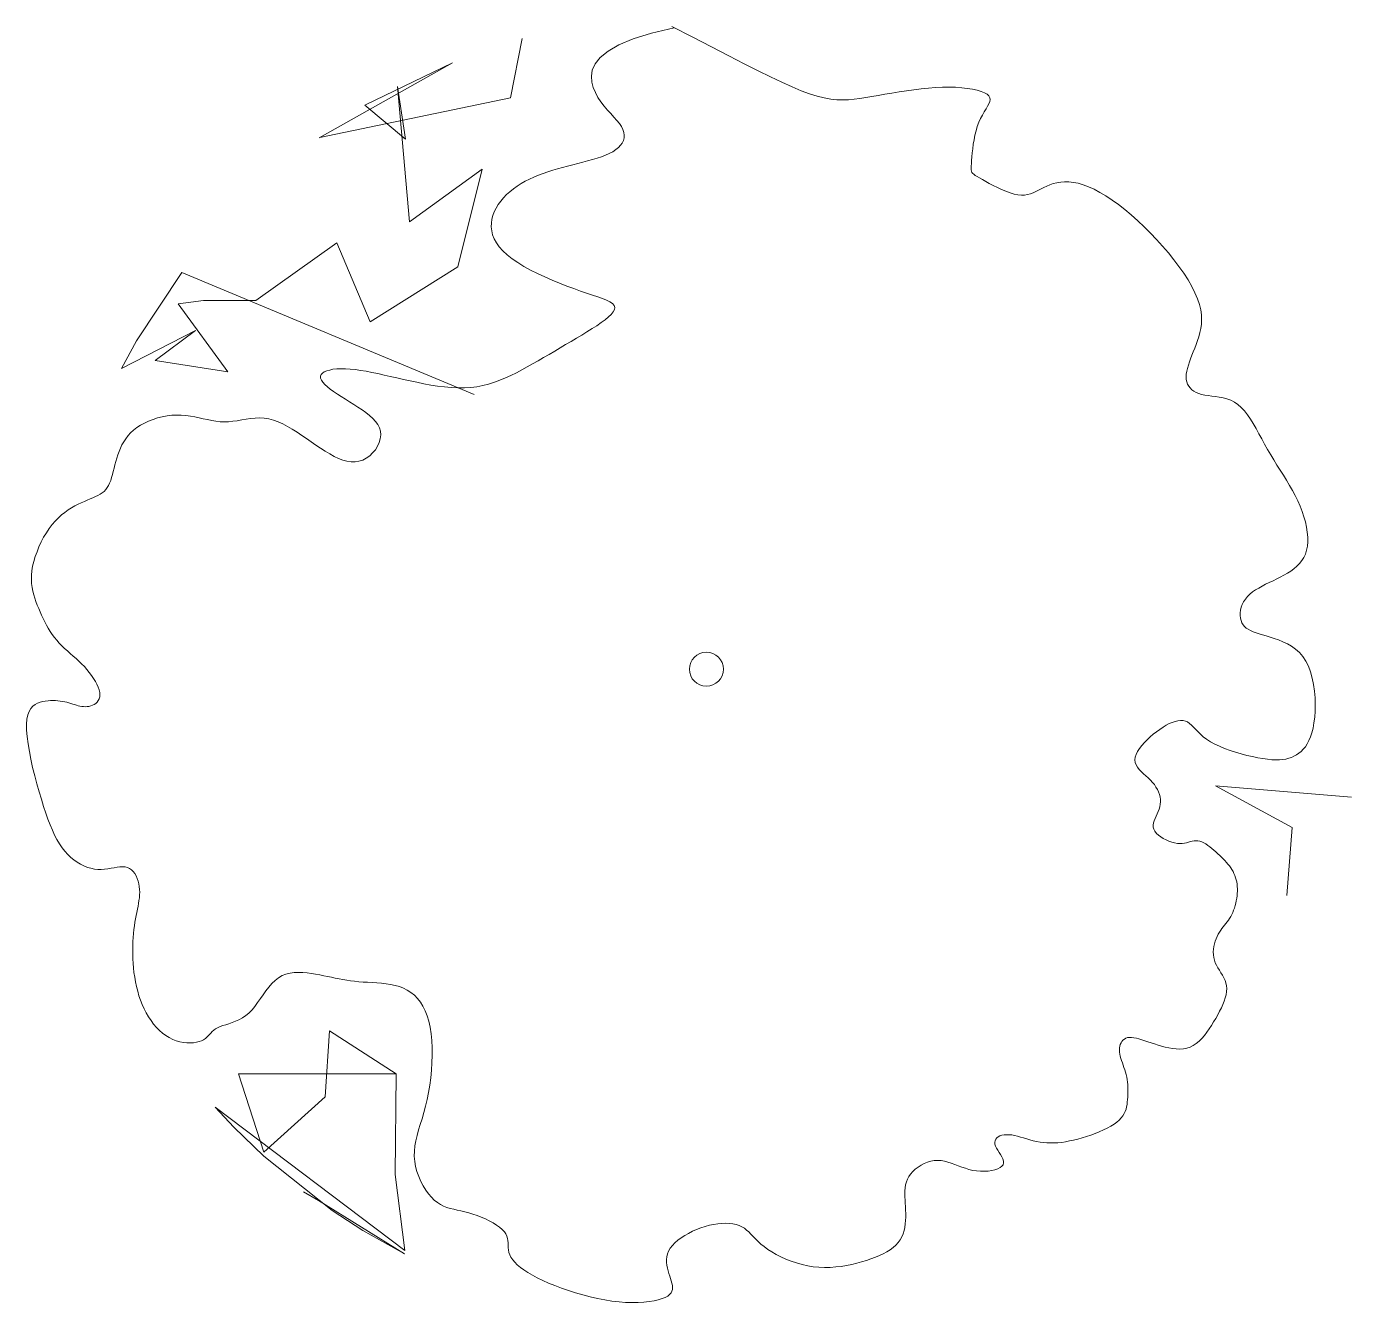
# Model space of a CAD drawing. Header units: metres. Extents: x 223.43 to 224.47, y 65.05 to 66.05.
import ezdxf

# ---------------------------------------------------------------- set-up
doc = ezdxf.new("R2010")
doc.units = ezdxf.units.M
doc.layers.add('G-IMPT', color=8, linetype='Continuous', lineweight=13)

# ---------------------------------------------------------------- blocks, each defined once
blk = doc.blocks.new('90 boom_1e_orde - tree 4 plan_dwg-5047597-00_0 Basismaterialen')
at = {"layer": 'G-IMPT', "flags": 128}
for points in [[(223.9365, 66.0454), (223.9527, 66.037), (223.9675, 66.0294), (223.9809, 66.0225), (223.9929, 66.0163), (224.0038, 66.0108), (224.0136, 66.006), (224.0224, 66.0018), (224.0304, 65.9982), (224.0376, 65.9952), (224.0441, 65.9928), (224.0501, 65.991), (224.0556, 65.9896), (224.0607, 65.9887), (224.0655, 65.9881), (224.0701, 65.988), (224.0746, 65.9881), (224.079, 65.9885), (224.0834, 65.989), (224.088, 65.9898), (224.0928, 65.9906), (224.0978, 65.9915), (224.103, 65.9925), (224.1085, 65.9934), (224.1141, 65.9943), (224.1198, 65.9952), (224.1255, 65.996), (224.1313, 65.9967), (224.137, 65.9973), (224.1425, 65.9977), (224.148, 65.998), (224.1533, 65.998), (224.1583, 65.9979), (224.163, 65.9975), (224.1674, 65.997), (224.1715, 65.9964), (224.1751, 65.9956), (224.1782, 65.9946), (224.1808, 65.9936), (224.1829, 65.9924), (224.1843, 65.9911), (224.1851, 65.9897), (224.1853, 65.9883), (224.185, 65.9867), (224.1843, 65.9849), (224.1833, 65.983), (224.1821, 65.981), (224.1807, 65.9787), (224.1792, 65.9762), (224.1778, 65.9735), (224.1764, 65.9706), (224.1752, 65.9673), (224.1742, 65.9639), (224.1734, 65.9604), (224.1727, 65.9569), (224.1721, 65.9533), (224.1717, 65.9498), (224.1713, 65.9465), (224.171, 65.9434), (224.1708, 65.9407), (224.1706, 65.9382), (224.1705, 65.9362), (224.1704, 65.9346), (224.1705, 65.9333), (224.1706, 65.9322), (224.171, 65.9313), (224.1716, 65.9305), (224.1725, 65.9298), (224.1736, 65.929), (224.1751, 65.9281), (224.1769, 65.927), (224.1792, 65.9257), (224.1818, 65.9242), (224.1846, 65.9227), (224.1877, 65.9211), (224.1909, 65.9195), (224.1942, 65.9179), (224.1976, 65.9165), (224.2008, 65.9153), (224.204, 65.9144), (224.2069, 65.9138), (224.2097, 65.9135), (224.2122, 65.9136), (224.2145, 65.914), (224.2167, 65.9146), (224.2188, 65.9154), (224.2209, 65.9163), (224.223, 65.9174), (224.2251, 65.9185), (224.2273, 65.9196), (224.2296, 65.9206), (224.232, 65.9216), (224.2346, 65.9225), (224.2374, 65.9231), (224.2404, 65.9236), (224.2435, 65.9239), (224.2468, 65.9238), (224.2504, 65.9235), (224.2541, 65.9228), (224.258, 65.9217), (224.2622, 65.9201), (224.2665, 65.9181), (224.2711, 65.9157), (224.2758, 65.9129), (224.2807, 65.9096), (224.2856, 65.9061), (224.2906, 65.9022), (224.2956, 65.898), (224.3007, 65.8935), (224.3057, 65.8888), (224.3106, 65.8839), (224.3154, 65.8788), (224.3201, 65.8736), (224.3246, 65.8683), (224.3289, 65.863), (224.3329, 65.8577), (224.3367, 65.8524), (224.34, 65.8472), (224.3429, 65.8421), (224.3454, 65.8372), (224.3474, 65.8325), (224.3489, 65.8281), (224.3499, 65.8239), (224.3504, 65.82), (224.3506, 65.8162), (224.3504, 65.8126), (224.35, 65.8092), (224.3493, 65.806), (224.3484, 65.8028), (224.3474, 65.7998), (224.3464, 65.7968), (224.3452, 65.7939), (224.3441, 65.791), (224.343, 65.7883), (224.342, 65.7856), (224.341, 65.783), (224.3402, 65.7804), (224.3395, 65.778), (224.3389, 65.7757), (224.3386, 65.7735), (224.3385, 65.7713), (224.3386, 65.7693), (224.339, 65.7675), (224.3396, 65.7657), (224.3405, 65.7641), (224.3416, 65.7627), (224.3429, 65.7613), (224.3445, 65.7602), (224.3463, 65.7592), (224.3483, 65.7583), (224.3506, 65.7576), (224.353, 65.7571), (224.3557, 65.7567), (224.3585, 65.7564), (224.3614, 65.756), (224.3644, 65.7556), (224.3674, 65.755), (224.3704, 65.7541), (224.3734, 65.7531), (224.3762, 65.7516), (224.379, 65.7498), (224.3816, 65.7475), (224.3841, 65.7448), (224.3864, 65.7418), (224.3887, 65.7384), (224.391, 65.7348), (224.3932, 65.7309), (224.3953, 65.7269), (224.3976, 65.7228), (224.3998, 65.7187), (224.4021, 65.7146), (224.4046, 65.7105), (224.407, 65.7064), (224.4095, 65.7024), (224.4121, 65.6985), (224.4146, 65.6945), (224.417, 65.6905), (224.4194, 65.6865), (224.4217, 65.6825), (224.4238, 65.6785), (224.4258, 65.6744), (224.4276, 65.6703), (224.4292, 65.6661), (224.4306, 65.662), (224.4317, 65.6579), (224.4326, 65.6538), (224.4332, 65.6499), (224.4335, 65.6461), (224.4336, 65.6424), (224.4333, 65.639), (224.4327, 65.6358), (224.4317, 65.6328), (224.4304, 65.6301), (224.4289, 65.6276), (224.427, 65.6253), (224.425, 65.6232), (224.4227, 65.6213), (224.4203, 65.6195), (224.4177, 65.6178), (224.4149, 65.6162), (224.4121, 65.6147), (224.4093, 65.6133), (224.4064, 65.6119), (224.4035, 65.6105), (224.4006, 65.6091), (224.3979, 65.6077), (224.3952, 65.6062), (224.3927, 65.6047), (224.3903, 65.6031), (224.3882, 65.6014), (224.3864, 65.5995), (224.3848, 65.5976), (224.3834, 65.5955), (224.3824, 65.5933), (224.3816, 65.5911), (224.3811, 65.5889), (224.3808, 65.5867), (224.3808, 65.5846), (224.381, 65.5826), (224.3815, 65.5807), (224.3821, 65.579), (224.383, 65.5775), (224.3842, 65.5761), (224.3855, 65.5749), (224.3871, 65.5739), (224.3889, 65.5729), (224.3909, 65.572), (224.3931, 65.5712), (224.3955, 65.5704), (224.3982, 65.5696), (224.4011, 65.5687), (224.4042, 65.5678), (224.4074, 65.5668), (224.4108, 65.5656), (224.4142, 65.5642), (224.4176, 65.5626), (224.4209, 65.5607), (224.4241, 65.5584), (224.427, 65.5558), (224.4297, 65.5527), (224.4321, 65.5491), (224.4342, 65.5451), (224.4358, 65.5406), (224.4371, 65.5357), (224.4381, 65.5307), (224.4388, 65.5254), (224.4393, 65.5202), (224.4394, 65.515), (224.4393, 65.5099), (224.439, 65.5051), (224.4384, 65.5007), (224.4377, 65.4966), (224.4368, 65.493), (224.4358, 65.4898), (224.4345, 65.4869), (224.4332, 65.4843), (224.4317, 65.4821), (224.4301, 65.4801), (224.4284, 65.4784), (224.4266, 65.477), (224.4248, 65.4757), (224.4228, 65.4746), (224.4208, 65.4737), (224.4187, 65.473), (224.4164, 65.4724), (224.414, 65.472), (224.4114, 65.4718), (224.4085, 65.4718), (224.4054, 65.4719), (224.4021, 65.4723), (224.3985, 65.4728), (224.3945, 65.4734), (224.3903, 65.4743), (224.386, 65.4753), (224.3816, 65.4764), (224.3771, 65.4777), (224.3728, 65.4791), (224.3685, 65.4807), (224.3645, 65.4824), (224.3608, 65.4841), (224.3574, 65.486), (224.3545, 65.4879), (224.3519, 65.4899), (224.3497, 65.4919), (224.3477, 65.4939), (224.3459, 65.4957), (224.3443, 65.4974), (224.3427, 65.499), (224.3412, 65.5003), (224.3396, 65.5014), (224.3379, 65.5021), (224.3361, 65.5025), (224.3342, 65.5026), (224.3321, 65.5024), (224.3299, 65.5019), (224.3276, 65.5011), (224.3253, 65.5001), (224.3228, 65.4988), (224.3204, 65.4973), (224.3178, 65.4956), (224.3153, 65.4938), (224.3128, 65.4918), (224.3103, 65.4897), (224.308, 65.4875), (224.3058, 65.4853), (224.3038, 65.483), (224.302, 65.4807), (224.3005, 65.4784), (224.2994, 65.4761), (224.2987, 65.4739), (224.2985, 65.4718), (224.2987, 65.4698), (224.2994, 65.4679), (224.3004, 65.4661), (224.3018, 65.4643), (224.3034, 65.4626), (224.3051, 65.4609), (224.3069, 65.4593), (224.3087, 65.4576), (224.3105, 65.4559), (224.3122, 65.4542), (224.3137, 65.4524), (224.3149, 65.4505), (224.316, 65.4487), (224.3169, 65.4467), (224.3176, 65.4448), (224.3181, 65.4429), (224.3184, 65.4409), (224.3185, 65.4389), (224.3183, 65.437), (224.318, 65.4351), (224.3174, 65.4332), (224.3167, 65.4313), (224.3158, 65.4295), (224.315, 65.4277), (224.3142, 65.4259), (224.3135, 65.4242), (224.313, 65.4224), (224.3128, 65.4207), (224.3128, 65.4191), (224.3132, 65.4175), (224.3141, 65.4159), (224.3153, 65.4143), (224.3168, 65.4128), (224.3186, 65.4115), (224.3206, 65.4102), (224.3228, 65.4091), (224.325, 65.4081), (224.3273, 65.4074), (224.3295, 65.4068), (224.3316, 65.4064), (224.3336, 65.4063), (224.3354, 65.4064), (224.3372, 65.4067), (224.3388, 65.407), (224.3403, 65.4074), (224.3418, 65.4078), (224.3433, 65.4082), (224.3447, 65.4084), (224.3462, 65.4085), (224.3476, 65.4085), (224.3491, 65.4081), (224.3507, 65.4076), (224.3522, 65.4069), (224.3538, 65.406), (224.3554, 65.4049), (224.357, 65.4037), (224.3586, 65.4025), (224.3602, 65.4012), (224.3617, 65.3998), (224.3632, 65.3984), (224.3647, 65.3971), (224.3661, 65.3957), (224.3675, 65.3943), (224.3688, 65.393), (224.3701, 65.3916), (224.3712, 65.3902), (224.3723, 65.3888), (224.3734, 65.3873), (224.3743, 65.3859), (224.3752, 65.3844), (224.3759, 65.3828), (224.3766, 65.3812), (224.3771, 65.3796), (224.3776, 65.378), (224.378, 65.3763), (224.3783, 65.3746), (224.3785, 65.3728), (224.3786, 65.371), (224.3786, 65.3692), (224.3785, 65.3673), (224.3783, 65.3654), (224.3781, 65.3635), (224.3777, 65.3616), (224.3773, 65.3597), (224.3768, 65.3578), (224.3763, 65.3559), (224.3756, 65.3541), (224.3749, 65.3524), (224.3742, 65.3508), (224.3733, 65.3492), (224.3724, 65.3477), (224.3715, 65.3464), (224.3705, 65.3451), (224.3695, 65.3438), (224.3685, 65.3425), (224.3675, 65.3412), (224.3665, 65.3399), (224.3655, 65.3385), (224.3645, 65.337), (224.3636, 65.3354), (224.3627, 65.3337), (224.3619, 65.3318), (224.3612, 65.3299), (224.3606, 65.3279), (224.3602, 65.3258), (224.3599, 65.3236), (224.3597, 65.3215), (224.3598, 65.3194), (224.3601, 65.3172), (224.3606, 65.3152), (224.3613, 65.3131), (224.3623, 65.3112), (224.3633, 65.3092), (224.3645, 65.3073), (224.3657, 65.3053), (224.3669, 65.3034), (224.3679, 65.3014), (224.3689, 65.2993), (224.3696, 65.2973), (224.37, 65.2951), (224.3702, 65.2929), (224.3701, 65.2905), (224.3697, 65.2881), (224.369, 65.2856), (224.3682, 65.2831), (224.3672, 65.2805), (224.366, 65.2779), (224.3646, 65.2752), (224.3632, 65.2724), (224.3616, 65.2696), (224.36, 65.2668), (224.3583, 65.2641), (224.3566, 65.2613), (224.3547, 65.2587), (224.3528, 65.2562), (224.3508, 65.2539), (224.3487, 65.2517), (224.3464, 65.2499), (224.3441, 65.2483), (224.3416, 65.2471), (224.339, 65.2463), (224.3364, 65.2458), (224.3336, 65.2456), (224.3308, 65.2457), (224.3279, 65.246), (224.325, 65.2465), (224.3221, 65.2471), (224.3193, 65.2479), (224.3165, 65.2487), (224.3137, 65.2496), (224.3111, 65.2505), (224.3086, 65.2513), (224.3062, 65.2521), (224.3038, 65.2528), (224.3016, 65.2535), (224.2996, 65.254), (224.2976, 65.2544), (224.2958, 65.2546), (224.2942, 65.2546), (224.2927, 65.2545), (224.2914, 65.2541), (224.2902, 65.2534), (224.2891, 65.2526), (224.2883, 65.2516), (224.2876, 65.2505), (224.287, 65.2492), (224.2866, 65.2478), (224.2864, 65.2464), (224.2863, 65.2448), (224.2864, 65.2432), (224.2866, 65.2416), (224.287, 65.2399), (224.2875, 65.2382), (224.288, 65.2365), (224.2886, 65.2348), (224.2893, 65.233), (224.2899, 65.2312), (224.2905, 65.2294), (224.2911, 65.2275), (224.2916, 65.2256), (224.2921, 65.2237), (224.2924, 65.2217), (224.2927, 65.2198), (224.2929, 65.2178), (224.293, 65.2158), (224.293, 65.2138), (224.293, 65.2118), (224.2929, 65.2099), (224.2928, 65.2079), (224.2927, 65.206), (224.2925, 65.2041), (224.2923, 65.2023), (224.2919, 65.2004), (224.2915, 65.1986), (224.2909, 65.1968), (224.29, 65.1951), (224.289, 65.1934), (224.2877, 65.1917), (224.2862, 65.19), (224.2843, 65.1884), (224.2821, 65.1868), (224.2795, 65.1852), (224.2768, 65.1837), (224.2738, 65.1823), (224.2706, 65.1809), (224.2673, 65.1795), (224.2639, 65.1783), (224.2605, 65.1772), (224.2571, 65.1761), (224.2538, 65.1752), (224.2505, 65.1744), (224.2473, 65.1737), (224.2442, 65.1731), (224.2412, 65.1726), (224.2382, 65.1723), (224.2353, 65.1721), (224.2325, 65.1721), (224.2297, 65.1721), (224.227, 65.1724), (224.2243, 65.1727), (224.2216, 65.1732), (224.219, 65.1739), (224.2164, 65.1745), (224.2139, 65.1753), (224.2114, 65.176), (224.209, 65.1767), (224.2066, 65.1774), (224.2044, 65.1779), (224.2022, 65.1784), (224.2001, 65.1786), (224.1981, 65.1786), (224.1962, 65.1785), (224.1945, 65.1782), (224.1929, 65.1776), (224.1916, 65.1769), (224.1905, 65.1761), (224.1897, 65.1751), (224.1891, 65.1739), (224.1889, 65.1727), (224.189, 65.1713), (224.1895, 65.1697), (224.1903, 65.1681), (224.1913, 65.1664), (224.1923, 65.1647), (224.1934, 65.163), (224.1943, 65.1613), (224.1951, 65.1596), (224.1956, 65.158), (224.1957, 65.1565), (224.1954, 65.1551), (224.1944, 65.1539), (224.193, 65.1528), (224.1912, 65.1518), (224.189, 65.1511), (224.1865, 65.1505), (224.1837, 65.1501), (224.1808, 65.15), (224.1778, 65.15), (224.1747, 65.1502), (224.1717, 65.1507), (224.1687, 65.1514), (224.1659, 65.1523), (224.163, 65.1533), (224.1603, 65.1543), (224.1576, 65.1553), (224.1549, 65.1563), (224.1523, 65.1572), (224.1496, 65.1579), (224.147, 65.1584), (224.1443, 65.1585), (224.1416, 65.1584), (224.1389, 65.1579), (224.1363, 65.1571), (224.1337, 65.156), (224.1312, 65.1547), (224.1289, 65.1532), (224.1267, 65.1516), (224.1248, 65.1498), (224.1231, 65.1478), (224.1217, 65.1458), (224.1206, 65.1437), (224.1198, 65.1416), (224.1192, 65.1394), (224.1188, 65.1371), (224.1186, 65.1348), (224.1185, 65.1324), (224.1186, 65.13), (224.1187, 65.1275), (224.1189, 65.1249), (224.1191, 65.1223), (224.1192, 65.1196), (224.1193, 65.1169), (224.1193, 65.1142), (224.1192, 65.1115), (224.1189, 65.1088), (224.1185, 65.1061), (224.118, 65.1036), (224.1172, 65.101), (224.1161, 65.0986), (224.1149, 65.0964), (224.1133, 65.0942), (224.1115, 65.0923), (224.1094, 65.0904), (224.107, 65.0886), (224.1045, 65.087), (224.1017, 65.0855), (224.0987, 65.0841), (224.0955, 65.0827), (224.0921, 65.0814), (224.0885, 65.0802), (224.0848, 65.0791), (224.081, 65.078), (224.077, 65.0771), (224.0729, 65.0762), (224.0687, 65.0756), (224.0645, 65.0751), (224.0602, 65.0748), (224.0558, 65.0747), (224.0514, 65.0749), (224.047, 65.0753), (224.0426, 65.0761), (224.0382, 65.0771), (224.0339, 65.0783), (224.0297, 65.0797), (224.0256, 65.0813), (224.0217, 65.0831), (224.018, 65.085), (224.0146, 65.0869), (224.0114, 65.0889), (224.0086, 65.091), (224.006, 65.093), (224.0038, 65.0951), (224.0018, 65.0971), (224, 65.099), (223.9982, 65.1008), (223.9966, 65.1025), (223.9949, 65.104), (223.9931, 65.1054), (223.9912, 65.1066), (223.9891, 65.1076), (223.9868, 65.1084), (223.9842, 65.1089), (223.9815, 65.1092), (223.9785, 65.1093), (223.9755, 65.1092), (223.9723, 65.1089), (223.9691, 65.1084), (223.9658, 65.1077), (223.9624, 65.1068), (223.9591, 65.1057), (223.9558, 65.1044), (223.9526, 65.103), (223.9495, 65.1014), (223.9465, 65.0997), (223.9437, 65.0979), (223.9411, 65.096), (223.9388, 65.094), (223.9368, 65.0919), (223.9352, 65.0898), (223.9339, 65.0876), (223.9329, 65.0854), (223.9324, 65.0831), (223.9322, 65.0809), (223.9322, 65.0786), (223.9325, 65.0764), (223.9329, 65.0742), (223.9335, 65.0721), (223.9341, 65.07), (223.9348, 65.068), (223.9354, 65.066), (223.936, 65.0642), (223.9365, 65.0624), (223.9368, 65.0607), (223.937, 65.0591), (223.9369, 65.0576), (223.9365, 65.0562), (223.9358, 65.0548), (223.9347, 65.0536), (223.9332, 65.0524), (223.9312, 65.0513), (223.9288, 65.0504), (223.9258, 65.0495), (223.9225, 65.0487), (223.9187, 65.0481), (223.9146, 65.0477), (223.9101, 65.0474), (223.9054, 65.0473), (223.9003, 65.0474), (223.8951, 65.0478), (223.8896, 65.0484), (223.8841, 65.0493), (223.8784, 65.0504), (223.8726, 65.0517), (223.8669, 65.0532), (223.8612, 65.0548), (223.8556, 65.0566), (223.8502, 65.0585), (223.845, 65.0605), (223.8401, 65.0625), (223.8355, 65.0646), (223.8312, 65.0666), (223.8274, 65.0687), (223.8239, 65.0707), (223.8208, 65.0728), (223.818, 65.0748), (223.8156, 65.0768), (223.8136, 65.0788), (223.812, 65.0808), (223.8106, 65.0827), (223.8097, 65.0846), (223.809, 65.0865), (223.8087, 65.0884), (223.8085, 65.0902), (223.8084, 65.0921), (223.8084, 65.0939), (223.8082, 65.0957), (223.808, 65.0974), (223.8075, 65.0992), (223.8067, 65.101), (223.8055, 65.1027), (223.8038, 65.1045), (223.8018, 65.1062), (223.7993, 65.1079), (223.7966, 65.1096), (223.7937, 65.1112), (223.7906, 65.1127), (223.7873, 65.1141), (223.7841, 65.1153), (223.7808, 65.1165), (223.7776, 65.1174), (223.7745, 65.1182), (223.7715, 65.1189), (223.7686, 65.1195), (223.7659, 65.1202), (223.7632, 65.1209), (223.7606, 65.1217), (223.758, 65.1227), (223.7556, 65.1239), (223.7531, 65.1255), (223.7507, 65.1273), (223.7484, 65.1296), (223.7461, 65.1323), (223.744, 65.1353), (223.7419, 65.1386), (223.7401, 65.1421), (223.7385, 65.1459), (223.7371, 65.1497), (223.7361, 65.1537), (223.7354, 65.1577), (223.735, 65.1618), (223.7351, 65.1658), (223.7355, 65.1699), (223.7363, 65.1739), (223.7372, 65.178), (223.7384, 65.1823), (223.7397, 65.1866), (223.7411, 65.1911), (223.7425, 65.1959), (223.7438, 65.2008), (223.7451, 65.206), (223.7462, 65.2115), (223.7471, 65.2172), (223.7479, 65.223), (223.7484, 65.229), (223.7488, 65.2349), (223.749, 65.2408), (223.749, 65.2466), (223.7487, 65.2522), (223.7482, 65.2576), (223.7474, 65.2626), (223.7464, 65.2673), (223.7451, 65.2716), (223.7435, 65.2755), (223.7418, 65.279), (223.7398, 65.2822), (223.7375, 65.2851), (223.7351, 65.2876), (223.7324, 65.2898), (223.7296, 65.2916), (223.7266, 65.2932), (223.7234, 65.2944), (223.72, 65.2954), (223.7165, 65.2961), (223.713, 65.2967), (223.7094, 65.2971), (223.7057, 65.2974), (223.7021, 65.2976), (223.6985, 65.2978), (223.695, 65.298), (223.6917, 65.2982), (223.6884, 65.2986), (223.6852, 65.2989), (223.6822, 65.2994), (223.6792, 65.2999), (223.6762, 65.3005), (223.6733, 65.301), (223.6703, 65.3017), (223.6673, 65.3023), (223.6643, 65.3029), (223.6611, 65.3036), (223.6579, 65.3042), (223.6546, 65.3047), (223.6512, 65.3052), (223.6478, 65.3054), (223.6444, 65.3055), (223.6411, 65.3054), (223.6379, 65.3049), (223.6347, 65.3042), (223.6317, 65.303), (223.6289, 65.3014), (223.6262, 65.2993), (223.6237, 65.2969), (223.6214, 65.2941), (223.6191, 65.2912), (223.617, 65.2881), (223.6148, 65.285), (223.6126, 65.2819), (223.6104, 65.2789), (223.6082, 65.2762), (223.6058, 65.2737), (223.6033, 65.2717), (223.6007, 65.2699), (223.598, 65.2685), (223.5953, 65.2673), (223.5927, 65.2663), (223.5901, 65.2654), (223.5876, 65.2646), (223.5853, 65.2639), (223.5832, 65.2631), (223.5813, 65.2623), (223.5797, 65.2614), (223.5783, 65.2603), (223.5771, 65.2592), (223.576, 65.2581), (223.575, 65.257), (223.574, 65.2559), (223.5729, 65.2548), (223.5717, 65.2537), (223.5703, 65.2528), (223.5687, 65.252), (223.5668, 65.2514), (223.5647, 65.2509), (223.5624, 65.2505), (223.5599, 65.2504), (223.5572, 65.2505), (223.5545, 65.2508), (223.5517, 65.2513), (223.5489, 65.2521), (223.5462, 65.2531), (223.5434, 65.2545), (223.5408, 65.2561), (223.5383, 65.258), (223.5358, 65.2601), (223.5335, 65.2625), (223.5313, 65.2651), (223.5293, 65.2678), (223.5273, 65.2708), (223.5255, 65.2739), (223.5239, 65.2771), (223.5224, 65.2804), (223.521, 65.2838), (223.5198, 65.2873), (223.5188, 65.2909), (223.5179, 65.2945), (223.5171, 65.2981), (223.5165, 65.3017), (223.5159, 65.3054), (223.5155, 65.309), (223.5152, 65.3126), (223.515, 65.3161), (223.5149, 65.3196), (223.5149, 65.3231), (223.5149, 65.3264), (223.5151, 65.3297), (223.5153, 65.3329), (223.5155, 65.336), (223.5159, 65.339), (223.5162, 65.342), (223.5167, 65.3448), (223.5171, 65.3475), (223.5176, 65.3501), (223.5181, 65.3525), (223.5186, 65.3549), (223.5191, 65.3573), (223.5195, 65.3595), (223.5198, 65.3617), (223.5201, 65.3639), (223.5203, 65.3661), (223.5204, 65.3683), (223.5203, 65.3705), (223.52, 65.3727), (223.5196, 65.3749), (223.5191, 65.377), (223.5184, 65.3791), (223.5175, 65.3811), (223.5165, 65.3828), (223.5153, 65.3844), (223.514, 65.3858), (223.5125, 65.3868), (223.5108, 65.3876), (223.509, 65.388), (223.507, 65.3882), (223.5049, 65.3881), (223.5027, 65.3878), (223.5004, 65.3874), (223.498, 65.387), (223.4955, 65.3866), (223.4929, 65.3863), (223.4903, 65.3861), (223.4877, 65.3861), (223.485, 65.3864), (223.4822, 65.387), (223.4795, 65.3877), (223.4768, 65.3888), (223.4742, 65.3901), (223.4716, 65.3917), (223.469, 65.3935), (223.4665, 65.3955), (223.4641, 65.3978), (223.4619, 65.4003), (223.4597, 65.4031), (223.4577, 65.4061), (223.4557, 65.4094), (223.4539, 65.4129), (223.4521, 65.4168), (223.4503, 65.4209), (223.4486, 65.4254), (223.4469, 65.4302), (223.4452, 65.4354), (223.4435, 65.441), (223.4417, 65.4469), (223.44, 65.453), (223.4383, 65.4594), (223.4367, 65.4658), (223.4353, 65.4722), (223.4341, 65.4784), (223.4331, 65.4844), (223.4323, 65.49), (223.4319, 65.4951), (223.4319, 65.4997), (223.4322, 65.5036), (223.433, 65.5069), (223.434, 65.5097), (223.4353, 65.5119), (223.4369, 65.5137), (223.4386, 65.5151), (223.4405, 65.5161), (223.4425, 65.5169), (223.4446, 65.5174), (223.4466, 65.5178), (223.4487, 65.518), (223.4507, 65.5182), (223.4526, 65.5182), (223.4545, 65.5181), (223.4564, 65.518), (223.4582, 65.5178), (223.46, 65.5175), (223.4618, 65.5171), (223.4634, 65.5168), (223.465, 65.5163), (223.4666, 65.5159), (223.4681, 65.5154), (223.4695, 65.515), (223.4709, 65.5145), (223.4723, 65.5141), (223.4737, 65.5138), (223.4751, 65.5135), (223.4764, 65.5134), (223.4778, 65.5133), (223.4792, 65.5134), (223.4807, 65.5136), (223.4821, 65.514), (223.4835, 65.5145), (223.4848, 65.5152), (223.486, 65.516), (223.4871, 65.517), (223.488, 65.5182), (223.4886, 65.5195), (223.4891, 65.521), (223.4892, 65.5227), (223.4891, 65.5245), (223.4886, 65.5265), (223.4879, 65.5287), (223.4869, 65.5309), (223.4857, 65.5332), (223.4843, 65.5355), (223.4828, 65.5378), (223.481, 65.5402), (223.4791, 65.5425), (223.4771, 65.5447), (223.475, 65.5469), (223.4729, 65.549), (223.4706, 65.551), (223.4684, 65.553), (223.4661, 65.555), (223.4639, 65.557), (223.4617, 65.559), (223.4596, 65.561), (223.4575, 65.5631), (223.4556, 65.5653), (223.4537, 65.5675), (223.452, 65.5698), (223.4504, 65.5722), (223.4489, 65.5747), (223.4475, 65.5772), (223.4461, 65.5798), (223.4449, 65.5824), (223.4436, 65.585), (223.4425, 65.5876), (223.4414, 65.5902), (223.4403, 65.5929), (223.4392, 65.5956), (223.4383, 65.5982), (223.4375, 65.601), (223.4368, 65.6038), (223.4362, 65.6067), (223.4358, 65.6098), (223.4357, 65.6129), (223.4358, 65.6162), (223.4361, 65.6196), (223.4367, 65.6232), (223.4376, 65.6269), (223.4387, 65.6308), (223.4401, 65.6346), (223.4416, 65.6385), (223.4434, 65.6422), (223.4453, 65.6459), (223.4474, 65.6494), (223.4496, 65.6528), (223.4519, 65.6558), (223.4543, 65.6586), (223.4568, 65.6611), (223.4593, 65.6634), (223.4619, 65.6654), (223.4645, 65.6673), (223.4671, 65.6689), (223.4697, 65.6704), (223.4722, 65.6717), (223.4747, 65.6729), (223.4771, 65.6739), (223.4794, 65.6749), (223.4817, 65.6759), (223.4838, 65.6768), (223.4858, 65.6777), (223.4877, 65.6786), (223.4894, 65.6796), (223.491, 65.6806), (223.4925, 65.6818), (223.4938, 65.6832), (223.495, 65.6847), (223.496, 65.6864), (223.4969, 65.6883), (223.4977, 65.6904), (223.4984, 65.6926), (223.4991, 65.6949), (223.4997, 65.6974), (223.5003, 65.6999), (223.501, 65.7025), (223.5016, 65.7051), (223.5024, 65.7077), (223.5032, 65.7104), (223.5042, 65.713), (223.5053, 65.7156), (223.5065, 65.7181), (223.5079, 65.7206), (223.5095, 65.723), (223.5113, 65.7254), (223.5133, 65.7276), (223.5156, 65.7297), (223.5182, 65.7317), (223.521, 65.7335), (223.5241, 65.7352), (223.5273, 65.7367), (223.5308, 65.738), (223.5344, 65.7392), (223.538, 65.7401), (223.5418, 65.7408), (223.5455, 65.7413), (223.5492, 65.7415), (223.5529, 65.7415), (223.5565, 65.7412), (223.56, 65.7407), (223.5634, 65.7401), (223.5668, 65.7394), (223.5701, 65.7386), (223.5734, 65.7379), (223.5767, 65.7372), (223.58, 65.7366), (223.5833, 65.7362), (223.5866, 65.7361), (223.5899, 65.7362), (223.5933, 65.7366), (223.5967, 65.7371), (223.6001, 65.7377), (223.6035, 65.7382), (223.607, 65.7387), (223.6106, 65.7391), (223.6141, 65.7392), (223.6177, 65.7391), (223.6213, 65.7385), (223.6249, 65.7376), (223.6286, 65.7363), (223.6323, 65.7346), (223.636, 65.7326), (223.6397, 65.7305), (223.6434, 65.7281), (223.6471, 65.7256), (223.6508, 65.7231), (223.6545, 65.7205), (223.6581, 65.718), (223.6617, 65.7155), (223.6653, 65.7132), (223.6689, 65.7111), (223.6723, 65.7092), (223.6758, 65.7076), (223.6791, 65.7063), (223.6824, 65.7054), (223.6856, 65.7048), (223.6888, 65.7048), (223.6918, 65.7053), (223.6948, 65.7063), (223.6975, 65.7078), (223.7002, 65.7097), (223.7025, 65.7119), (223.7046, 65.7144), (223.7063, 65.7172), (223.7076, 65.72), (223.7085, 65.723), (223.7088, 65.7259), (223.7086, 65.7288), (223.7079, 65.7315), (223.7066, 65.7341), (223.7048, 65.7365), (223.7026, 65.7389), (223.7001, 65.7412), (223.6973, 65.7434), (223.6942, 65.7455), (223.691, 65.7476), (223.6878, 65.7497), (223.6844, 65.7518), (223.6812, 65.7538), (223.6779, 65.7559), (223.6749, 65.7579), (223.672, 65.7599), (223.6694, 65.7618), (223.6671, 65.7637), (223.6651, 65.7655), (223.6635, 65.7672), (223.6624, 65.7688), (223.6618, 65.7704), (223.6618, 65.7718), (223.6623, 65.7731), (223.6633, 65.7742), (223.6647, 65.7752), (223.6666, 65.7761), (223.6689, 65.7767), (223.6715, 65.7773), (223.6745, 65.7776), (223.6778, 65.7777), (223.6813, 65.7777), (223.685, 65.7775), (223.689, 65.777), (223.6931, 65.7764), (223.6974, 65.7757), (223.7019, 65.7748), (223.7066, 65.7739), (223.7114, 65.7728), (223.7163, 65.7717), (223.7214, 65.7706), (223.7265, 65.7694), (223.7318, 65.7682), (223.7371, 65.7671), (223.7425, 65.766), (223.7479, 65.765), (223.7532, 65.7642), (223.7586, 65.7635), (223.7639, 65.763), (223.7691, 65.7627), (223.7742, 65.7627), (223.7792, 65.763), (223.784, 65.7636), (223.7887, 65.7645), (223.7932, 65.7657), (223.7977, 65.7671), (223.802, 65.7687), (223.8064, 65.7705), (223.8106, 65.7725), (223.8149, 65.7746), (223.8191, 65.7769), (223.8233, 65.7792), (223.8276, 65.7815), (223.8319, 65.784), (223.8362, 65.7864), (223.8405, 65.7889), (223.8449, 65.7915), (223.8491, 65.794), (223.8534, 65.7966), (223.8576, 65.7991), (223.8618, 65.8016), (223.866, 65.8041), (223.87, 65.8066), (223.874, 65.8091), (223.8777, 65.8114), (223.8811, 65.8138), (223.8842, 65.816), (223.8868, 65.8182), (223.889, 65.8202), (223.8906, 65.8222), (223.8915, 65.824), (223.8918, 65.8257), (223.8912, 65.8272), (223.8899, 65.8287), (223.888, 65.83), (223.8854, 65.8313), (223.8822, 65.8326), (223.8785, 65.834), (223.8744, 65.8354), (223.8698, 65.8369), (223.8649, 65.8385), (223.8597, 65.8404), (223.8542, 65.8424), (223.8485, 65.8446), (223.8428, 65.8469), (223.8371, 65.8495), (223.8314, 65.8521), (223.826, 65.8549), (223.8208, 65.8577), (223.8159, 65.8607), (223.8115, 65.8637), (223.8076, 65.8668), (223.8042, 65.8699), (223.8015, 65.873), (223.7993, 65.8761), (223.7975, 65.8793), (223.7963, 65.8824), (223.7956, 65.8855), (223.7952, 65.8886), (223.7953, 65.8916), (223.7957, 65.8947), (223.7965, 65.8976), (223.7976, 65.9005), (223.799, 65.9034), (223.8007, 65.9061), (223.8026, 65.9088), (223.8048, 65.9114), (223.8072, 65.9139), (223.8098, 65.9162), (223.8126, 65.9185), (223.8155, 65.9206), (223.8186, 65.9226), (223.8218, 65.9244), (223.8252, 65.9261), (223.8286, 65.9277), (223.8322, 65.9292), (223.8358, 65.9305), (223.8395, 65.9318), (223.8433, 65.933), (223.8471, 65.9342), (223.851, 65.9352), (223.8549, 65.9363), (223.8589, 65.9373), (223.8628, 65.9383), (223.8667, 65.9393), (223.8706, 65.9403), (223.8743, 65.9414), (223.8779, 65.9425), (223.8813, 65.9436), (223.8845, 65.9448), (223.8875, 65.9461), (223.8902, 65.9475), (223.8925, 65.9491), (223.8946, 65.9507), (223.8963, 65.9525), (223.8976, 65.9543), (223.8985, 65.9562), (223.8991, 65.9583), (223.8992, 65.9604), (223.8989, 65.9625), (223.8982, 65.9648), (223.897, 65.9671), (223.8954, 65.9695), (223.8934, 65.972), (223.891, 65.9745), (223.8886, 65.9773), (223.886, 65.9801), (223.8834, 65.9832), (223.8809, 65.9864), (223.8786, 65.9899), (223.8766, 65.9937), (223.8749, 65.9977), (223.8738, 66.002), (223.8735, 66.0066), (223.8742, 66.0114), (223.8765, 66.0163), (223.8804, 66.0212), (223.8865, 66.0261), (223.895, 66.031), (223.9062, 66.0357), (223.9205, 66.0402), (223.9381, 66.0445)], [(223.8194, 66.0361), (223.8102, 65.9896), (223.6611, 65.9585), (223.6608, 65.9583), (223.765, 66.0169), (223.6965, 65.9838), (223.7281, 65.9573), (223.7218, 65.9985), (223.7313, 65.8927), (223.7881, 65.9338), (223.7692, 65.8575), (223.7005, 65.8145), (223.6745, 65.8762), (223.6113, 65.8311), (223.5703, 65.8311), (223.5505, 65.8285), (223.5892, 65.7753), (223.5324, 65.7841), (223.564, 65.8076), (223.5061, 65.7779), (223.5179, 65.7996), (223.5534, 65.853), (223.7818, 65.7576)], [(224.4172, 65.3658), (224.4213, 65.4188), (224.3615, 65.4514), (224.4678, 65.4427)], [(223.721, 65.2262), (223.6688, 65.2597), (223.6654, 65.2081), (223.6173, 65.1648), (223.5976, 65.2261), (223.721, 65.2261), (223.7202, 65.1475), (223.7276, 65.088), (223.5793, 65.2002), (223.5939, 65.1845), (223.6173, 65.1619), (223.6708, 65.1194), (223.6948, 65.1037), (223.7274, 65.0854), (223.6601, 65.127), (223.6484, 65.134)]]:
    blk.add_lwpolyline(points, dxfattribs=at)
at = {"layer": 'G-IMPT'}
blk.add_circle((223.9634, 65.5427), 0.0133, dxfattribs=at)

msp = doc.modelspace()

# ---------------------------------------------------------------- block references
msp.add_blockref('90 boom_1e_orde - tree 4 plan_dwg-5047597-00_0 Basismaterialen', (0, 0))

doc.saveas('drawing.dxf')
